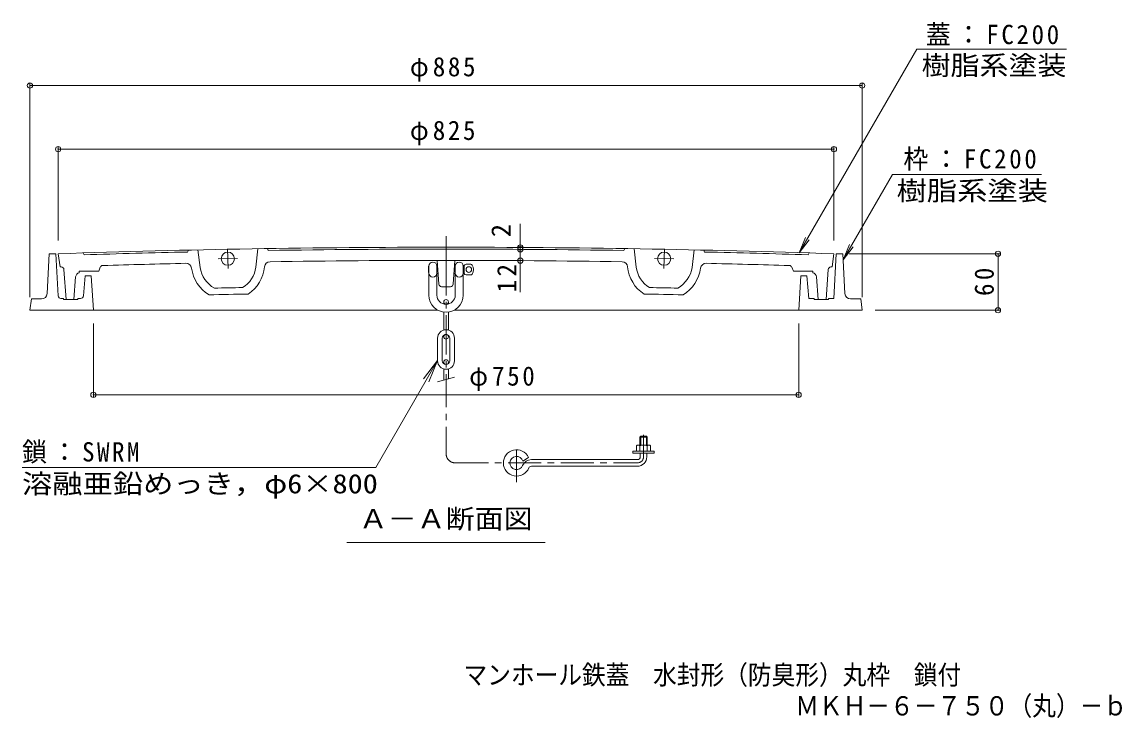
# Model space of a CAD drawing. Units: millimetres, scale not verified. Extents: x -1027 to 1330, y -947 to 944.
# Drawn here: x -965 to 205, y -947 to -207 of the extents above; entities that cross this region are included whole.
import ezdxf
from ezdxf.enums import TextEntityAlignment as Align

# ---------------------------------------------------------------- set-up
doc = ezdxf.new("R2010")
doc.units = ezdxf.units.MM
doc.header["$LTSCALE"] = 7
doc.header["$PDMODE"] = 32
doc.header["$PDSIZE"] = 5.6
doc.linetypes.add('CHAIN1', pattern=[8, 5, -1, 1, -1])
doc.linetypes.add('CHAIN2', pattern=[12, 9, -1, 1, -1])
for name, color, linetype, lineweight in [('0-0_通り芯', 4, 'Continuous', 9), ('0-1_躯体', 2, 'Continuous', 9), ('0-2_仕上', 3, 'Continuous', 9), ('0-3_建具', 4, 'Continuous', 9), ('0-4_その他', 7, 'Continuous', 9), ('0-5_寸法', 7, 'Continuous', 9)]:
    doc.layers.add(name, color=color, linetype=linetype, lineweight=lineweight)
doc.layers.add('F-5_F-5ﾚｲﾔ', color=2, linetype='Continuous')
doc.styles.add('ＭＳ ゴシック', font='')
doc.styles.get('ＭＳ ゴシック').set_extended_font_data('MS Gothic')

msp = doc.modelspace()

# ---------------------------------------------------------------- linework, layer by layer
at = {"layer": '0-0_通り芯', "color": 3, "linetype": 'CHAIN2'}
for p, q in [((-745.586, -468.718), (-746.033, -447.952)), ((-282.033, -468.718), (-281.586, -447.952)), ((-756.192, -458.558), (-735.427, -458.111)), ((-271.427, -458.558), (-292.193, -458.111))]:
    msp.add_line(p, q, dxfattribs=at)
at = {"layer": '0-1_躯体'}
for p, q in [((-938.008, -495.441), (-935.804, -453.128)), ((-935.804, -453.128), (-928.804, -453.128)), ((-926.276, -497.798), (-928.804, -453.128)), ((-91.804, -453.128), (-98.804, -453.128)), ((-89.601, -495.441), (-91.804, -453.128)), ((-888.804, -513.128), (-891.206, -476.628)), ((-138.805, -513.128), (-136.403, -476.628)), ((-130.159, -476.628), (-136.403, -476.628)), ((-127.837, -500.628), (-130.159, -476.628)), ((-956.304, -513.128), (-954.804, -501.128)), ((-944, -501.128), (-954.804, -501.128)), ((-923.281, -500.628), (-920.443, -500.628)), ((-920.443, -500.628), (-920.443, -501.628)), ((-905.443, -501.628), (-920.443, -501.628)), ((-905.443, -500.628), (-905.443, -501.628)), ((-902.496, -500.628), (-905.443, -500.628)), ((-122.165, -500.628), (-127.837, -500.628)), ((-122.165, -500.628), (-122.165, -501.628)), ((-122.165, -501.628), (-107.165, -501.628)), ((-107.165, -500.628), (-107.165, -501.628)), ((-83.609, -501.128), (-72.804, -501.128)), ((-71.304, -513.128), (-72.804, -501.128)), ((-956.304, -513.128), (-522.582, -513.128)), ((-505.038, -513.128), (-71.304, -513.128))]:
    msp.add_line(p, q, dxfattribs=at)
for points in [[(-107.165, -500.628), (-101.493, -500.628), (-98.804, -453.128)], [(-899.51, -497.917), (-897.45, -476.628), (-891.206, -476.628)]]:
    msp.add_lwpolyline(points, dxfattribs=at)
for centre, radius, start, end in [((-944, -495.128), 6, 270, 357.01855), ((-923.281, -497.628), 3, 183.23991, 270), ((-902.496, -497.628), 3, 270, 354.47246), ((-83.609, -495.128), 6, 182.98145, 270)]:
    msp.add_arc(centre, radius, start, end, dxfattribs=at)
at = {"layer": '0-2_仕上', "linetype": 'CHAIN2'}
msp.add_line((-513.804, -434.364), (-513.804, -525.238), dxfattribs=at)
at = {"layer": '0-2_仕上'}
for p, q in [((-926.308, -453.101), (-924.305, -467.128)), ((-899.804, -452.233), (-898.804, -454.202)), ((-787.804, -449.202), (-788.804, -451.225)), ((-777.796, -448.981), (-775.398, -467.638)), ((-713.796, -447.765), (-715.982, -467.37)), ((-703.804, -447.604), (-702.804, -449.589)), ((-323.804, -447.604), (-324.804, -449.589)), ((-313.813, -447.765), (-311.626, -467.37)), ((-249.813, -448.981), (-252.21, -467.638)), ((-239.804, -449.202), (-238.804, -451.225)), ((-127.804, -452.233), (-128.804, -454.202)), ((-101.301, -453.101), (-103.304, -467.128)), ((-923.096, -467.128), (-924.305, -467.128)), ((-521.514, -485.339), (-523.315, -460.129)), ((-506.116, -485.339), (-504.316, -460.129)), ((-104.513, -467.128), (-103.304, -467.128)), ((-917.901, -501.628), (-920.103, -469.92)), ((-903.804, -471.628), (-903.804, -473.252)), ((-123.804, -471.628), (-123.804, -473.252)), ((-109.708, -501.628), (-107.506, -469.92)), ((-509.109, -488.125), (-518.522, -488.125))]:
    msp.add_line(p, q, dxfattribs=at)
for points in [[(-903.804, -471.628), (-883.201, -471.628), (-881.53, -467.473)], [(-123.804, -471.628), (-144.408, -471.628), (-146.079, -467.473)], [(-917.901, -501.628), (-909.672, -501.628), (-907.679, -477.713)], [(-109.708, -501.628), (-117.937, -501.628), (-119.93, -477.713)]]:
    msp.add_lwpolyline(points, dxfattribs=at)
for centre in [(-745.804, -458.329), (-281.804, -458.329)]:
    msp.add_circle(centre, 7, dxfattribs=at)
for centre, radius, start, end in [((-513.804, -12646.125), 12200, 90, 91.93764), ((-513.804, -12646.125), 12198, 91.29182, 91.8087), ((-513.804, -12646.125), 12198, 90, 90.8878), ((-513.804, -12646.125), 12200, 88.06236, 90), ((-513.804, -12646.125), 12198, 89.1122, 90), ((-513.804, -12646.125), 12198, 88.1913, 88.70818), ((-923.096, -470.128), 3, 3.97244, 90), ((-878.746, -468.592), 3, 91.71655, 158.0889), ((-513.804, -12646.125), 12186, 91.30085, 91.71655), ((-790.316, -469.264), 6, 7.5762, 91.30085), ((-745.709, -463.331), 30, 188.25364, 241.17431), ((-745.709, -463.331), 30, 301.00672, 352.26175), ((-745.709, -463.331), 39, 303.26499, 354.60484), ((-700.908, -467.562), 6, 90.88019, 174.60484), ((-513.804, -12646.125), 12186, 90, 90.88019), ((-513.804, -12646.125), 12186, 89.11981, 90), ((-326.7, -467.562), 6, 5.39516, 89.11981), ((-281.9, -463.331), 39, 185.39516, 236.73501), ((-281.9, -463.331), 30, 187.73825, 238.99328), ((-281.9, -463.331), 30, 298.82569, 351.74636), ((-237.292, -469.264), 6, 88.69915, 172.4238), ((-513.804, -12646.125), 12186, 88.28345, 88.69915), ((-148.862, -468.592), 3, 21.9111, 88.28345), ((-104.513, -470.128), 3, 90, 176.02756), ((-902.696, -478.128), 5, 102.80314, 175.23641), ((-745.709, -463.331), 39, 187.5762, 238.91605), ((-281.9, -463.331), 39, 301.08395, 352.4238), ((-124.912, -478.128), 5, 4.76359, 77.19686), ((-513.804, -12646.116), 12158.999, 91.02002, 91.16102), ((-518.522, -485.125), 3, 184.08601, 270), ((-509.109, -485.125), 3, 270, 355.91399), ((-513.804, -12646.116), 12158.999, 88.83898, 88.97998), ((-513.804, -12646.116), 12151.999, 90.9926, 91.18844), ((-513.804, -12646.116), 12151.999, 88.81156, 89.0074)]:
    msp.add_arc(centre, radius, start, end, dxfattribs=at)
at = {"layer": '0-3_建具'}
for p, q in [((-532.56, -466.625), (-532.06, -466.125)), ((-532.56, -473.125), (-532.56, -466.625)), ((-532.56, -466.625), (-532.06, -466.625)), ((-532.06, -466.125), (-532.06, -497.125)), ((-523.56, -465.625), (-523.56, -497.125)), ((-523.56, -465.625), (-522.917, -465.625)), ((-504.703, -465.625), (-504.03, -465.625)), ((-504.06, -466.125), (-504.06, -497.125)), ((-495.589, -465.625), (-494.56, -465.625)), ((-495.56, -466.125), (-495.56, -497.125)), ((-492.56, -464.125), (-487.602, -464.125)), ((-532.56, -473.125), (-532.06, -473.625)), ((-532.56, -473.125), (-532.06, -473.125)), ((-523.56, -474.125), (-522.31, -474.125)), ((-505.31, -474.125), (-504.06, -474.125)), ((-492.56, -475.625), (-487.602, -475.625)), ((-516.31, -504.375), (-516.31, -506.549)), ((-511.309, -504.375), (-511.309, -506.549)), ((-516.31, -515.203), (-516.31, -534.229)), ((-511.309, -515.203), (-511.309, -534.229)), ((-522.809, -542.875), (-522.809, -566.875)), ((-517.81, -542.875), (-517.81, -566.875)), ((-516.31, -541.375), (-516.31, -539.752)), ((-511.309, -541.375), (-511.309, -539.752)), ((-509.809, -542.875), (-509.809, -566.875)), ((-504.81, -542.875), (-504.81, -566.875)), ((-516.31, -568.375), (-516.31, -569.997)), ((-511.309, -568.375), (-511.309, -569.997)), ((-522.809, -589.286), (-504.81, -584.463)), ((-516.31, -587.545), (-516.31, -575.521)), ((-511.309, -586.205), (-511.309, -575.521)), ((-307.81, -648.115), (-306.81, -647.115)), ((-307.81, -648.115), (-299.81, -648.115)), ((-307.81, -648.115), (-307.81, -656.615)), ((-306.81, -647.115), (-300.81, -647.115)), ((-306.81, -647.115), (-306.81, -656.615)), ((-300.81, -647.115), (-299.81, -648.115)), ((-300.81, -647.115), (-300.81, -656.615)), ((-299.81, -648.115), (-299.81, -656.615)), ((-315.06, -665.115), (-315.06, -663.115)), ((-292.56, -665.115), (-315.06, -665.115)), ((-311.31, -657.336), (-311.31, -663.115)), ((-298.186, -656.615), (-309.433, -656.615)), ((-307.557, -657.336), (-307.557, -663.115)), ((-307.31, -669.115), (-307.31, -665.115)), ((-300.31, -669.115), (-300.31, -665.115)), ((-300.063, -657.336), (-300.063, -663.115)), ((-296.31, -657.336), (-296.31, -663.115)), ((-432.081, -673.683), (-426.121, -669.699)), ((-310.31, -672.115), (-423.101, -672.115)), ((-310.31, -679.115), (-423.101, -679.115))]:
    msp.add_line(p, q, dxfattribs=at)
at = {"layer": '0-3_建具', "linetype": 'CHAIN1'}
for p, q in [((-513.81, -525.238), (-513.81, -665.615)), ((-303.81, -669.115), (-303.81, -645.57)), ((-438.81, -696.246), (-438.81, -656.959)), ((-503.81, -675.615), (-310.31, -675.615))]:
    msp.add_line(p, q, dxfattribs=at)
at = {"layer": '0-3_建具'}
for points in [[(-495.56, -474.125), (-494.56, -474.125), (-494.56, -465.625)], [(-292.56, -665.115), (-292.56, -663.115), (-315.06, -663.115)]]:
    msp.add_lwpolyline(points, dxfattribs=at)
for centre, radius in [((-489.56, -469.875), 3), ((-513.81, -504.375), 2.5), ((-513.81, -541.375), 2.5), ((-513.81, -568.375), 2.5)]:
    msp.add_circle(centre, radius, dxfattribs=at)
for centre, radius, start, end in [((-527.81, -466.125), 4.25, 0, 180), ((-499.81, -466.125), 4.25, 0, 180), ((-490.655, -468.748), 5, 112.3924, 141.34734), ((-487.602, -466.125), 2, 31.07329, 90), ((-493.825, -469.875), 9.266, 328.9269, 31.0731), ((-527.81, -473.625), 4.25, 180, 0), ((-499.81, -473.625), 4.25, 180, 0), ((-490.655, -471.002), 5, 218.65266, 247.6076), ((-487.602, -473.625), 2, 270, 328.92671), ((-513.81, -497.125), 18.25, 180, 0), ((-513.81, -497.125), 9.75, 180, 0), ((-513.81, -542.875), 9, 0, 180), ((-513.81, -542.875), 4, 0, 180), ((-513.81, -566.875), 9, 180, 0), ((-513.81, -566.875), 4, 180, 0), ((-438.81, -675.615), 14, 24.99496, 337.52054), ((-309.433, -659.415), 2.8, 47.92572, 132.07428), ((-303.81, -666.704), 10.089, 68.19786, 111.80214), ((-298.186, -659.415), 2.8, 47.92537, 132.07443), ((-438.81, -675.615), 7, 16.01617, 337.52081), ((-423.101, -682.115), 10, 90, 157.52046), ((-310.31, -669.115), 3, 270, 0), ((-310.31, -669.115), 10, 270, 0), ((-423.101, -682.115), 3, 90, 157.51962)]:
    msp.add_arc(centre, radius, start, end, dxfattribs=at)
at = {"layer": '0-3_建具', "linetype": 'CHAIN1'}
for centre, radius, start, end in [((-503.81, -665.615), 10, 180, 270), ((-310.31, -669.115), 6.5, 270, 0)]:
    msp.add_arc(centre, radius, start, end, dxfattribs=at)
at = {"layer": '0-4_その他'}
for p, q in [((-956.304, -272.02), (-956.304, -499.128)), ((-956.304, -274.12), (-71.304, -274.12)), ((-71.304, -272.02), (-71.304, -499.128)), ((-926.302, -339.712), (-926.302, -439.129)), ((-926.302, -341.812), (-101.306, -341.812)), ((-101.306, -339.712), (-101.306, -439.129)), ((-434.82, -446.408), (-434.82, -421.366)), ((-434.82, -448.408), (-434.82, -446.408)), ((-434.82, -460.381), (-434.82, -448.408)), ((75.268, -453.128), (-85.243, -453.128)), ((73.168, -513.128), (73.168, -453.128)), ((-434.82, -460.381), (-434.82, -494.114)), ((75.268, -513.128), (-57.304, -513.128)), ((-888.804, -605.254), (-888.804, -527.128)), ((-138.805, -605.254), (-138.805, -527.128)), ((-888.804, -603.154), (-138.805, -603.154))]:
    msp.add_line(p, q, dxfattribs=at)
for p in [(-956.304, -274.12), (-71.304, -274.12), (-926.302, -341.812), (-101.306, -341.812), (-434.82, -446.408), (-434.82, -448.408), (73.168, -453.128), (-434.82, -460.381), (73.168, -513.128), (-888.804, -603.154), (-138.805, -603.154)]:
    msp.add_point(p, dxfattribs=at)
at = {"layer": '0-5_寸法'}
for p, q in [((-13.215, -235.474), (145.915, -235.474)), ((-39.07, -368.815), (-91.469, -459.573)), ((119.26, -368.815), (-39.07, -368.815)), ((-138.267, -452.07), (-127.613, -438.186)), ((-91.469, -459.573), (-84.772, -443.405)), ((-91.469, -459.573), (-80.815, -445.689)), ((-522.809, -566.795), (-588.491, -680.559)), ((-522.809, -566.795), (-537.724, -586.233)), ((-522.809, -566.795), (-532.185, -589.43)), ((-964.741, -680.559), (-588.491, -680.559)), ((-619.16, -760.239), (-408.46, -760.239))]:
    msp.add_line(p, q, dxfattribs=at)
msp.add_lwpolyline([(-13.215, -235.474), (-138.267, -452.07), (-131.57, -435.902)], dxfattribs=at)

# ---------------------------------------------------------------- texts
at = {"layer": '0-4_その他', "color": 2, "style": 'ＭＳ ゴシック'}
msp.add_text('2', height=20.53, rotation=90, dxfattribs=at).set_placement((-439.02, -435.366), align=Align.BOTTOM_LEFT)
at = {"layer": '0-4_その他', "color": 2, "char_height": 20.53, "attachment_point": 7, "style": 'ＭＳ ゴシック'}
for s, insert in [('\\T1.21;\\W0.95;φ885', (-552.304, -269.92)), ('\\T1.21;\\W0.95;φ825', (-552.304, -337.612)), ('\\T1.21;\\W0.95;φ750', (-489.244, -598.954))]:
    msp.add_mtext(s, dxfattribs=dict(at, insert=insert))
at = {"layer": '0-4_その他', "color": 2, "char_height": 20.53, "attachment_point": 7, "rotation": 90, "style": 'ＭＳ ゴシック'}
for s, insert in [('\\T1.27;\\W0.95;12', (-439.02, -494.114)), ('\\T1.27;\\W0.95;60', (68.968, -498.003))]:
    msp.add_mtext(s, dxfattribs=dict(at, insert=insert))
at = {"layer": '0-5_寸法', "color": 2, "style": 'ＭＳ ゴシック'}
for s, width, p in [('樹脂系塗装', 1.1, (-8.085, -269.074)), ('樹脂系塗装', 1.15, (-34.74, -402.415)), ('溶融亜鉛めっき，φ6×800', 1.15, (-964.741, -714.159)), ('Ａ－Ａ断面図', 1.1, (-606.56, -751.475))]:
    msp.add_text(s, height=20.53, dxfattribs=dict(at, width=width)).set_placement(p, align=Align.BOTTOM_LEFT)
at = {"layer": '0-5_寸法', "color": 2, "char_height": 20.53, "attachment_point": 7, "style": 'ＭＳ ゴシック'}
for s, insert in [('\\T1.21;\\W0.95;蓋：FC200', (-3.65, -231.274)), ('\\T1.21;\\W0.95;枠：FC200', (-27.463, -364.615)), ('\\T1.2;\\W0.95;鎖：SWRM', (-964.741, -676.359))]:
    msp.add_mtext(s, dxfattribs=dict(at, insert=insert))
at = {"layer": 'F-5_F-5ﾚｲﾔ', "style": 'ＭＳ ゴシック', "width": 0.9}
for s, p in [('マンホール鉄蓋\u3000水封形（防臭形）丸枠\u3000鎖付', (-495.25, -917.473)), ('ＭＫＨ－６－７５０（丸）－ｂ', (-142.45, -950.448))]:
    msp.add_text(s, height=20.53, dxfattribs=at).set_placement(p, align=Align.BOTTOM_LEFT)

doc.saveas('drawing.dxf')
